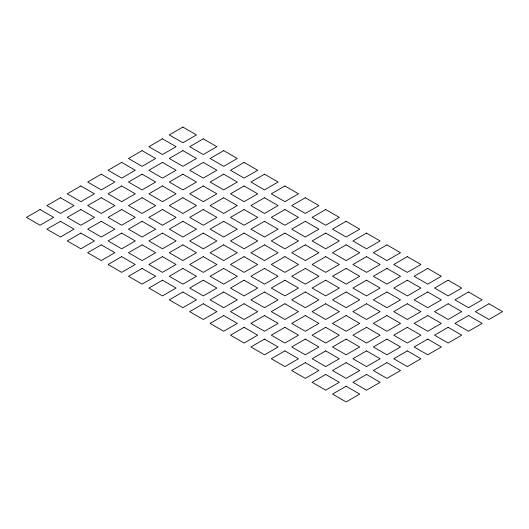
<?xml version="1.0" encoding="UTF-8"?>
<svg xmlns="http://www.w3.org/2000/svg" width="529" height="529" viewBox="0 0 529 529"><rect width="100%" height="100%" fill="white"/><g stroke="black" fill="none" stroke-linecap="round" stroke-linejoin="round"><path stroke-width="0.79" d="M40.052 209.524L26.45 217.379L40.052 225.235L53.654 217.379L40.052 209.524M60.458 197.747L46.856 205.596L60.458 213.452L74.06 205.596L60.458 197.747M80.864 185.963L67.256 193.819L80.864 201.675L94.466 193.819L80.864 185.963M101.264 174.186L87.662 182.036L101.264 189.891L114.866 182.036L101.264 174.186M121.67 162.403L108.068 170.259L121.67 178.114L135.272 170.259L121.67 162.403M142.076 150.626L128.474 158.475L142.076 166.331L155.678 158.475L142.076 150.626M162.476 138.843L148.874 146.698L162.476 154.547L176.084 146.698L162.476 138.843M182.882 127.066L169.28 134.915L182.882 142.77L196.484 134.915L182.882 127.066M60.458 221.307L46.856 229.156L60.458 237.012L74.06 229.156L60.458 221.307M80.864 209.524L67.256 217.379L80.864 225.235L94.466 217.379L80.864 209.524M101.264 197.747L87.662 205.596L101.264 213.452L114.866 205.596L101.264 197.747M121.67 185.963L108.068 193.819L121.67 201.675L135.272 193.819L121.67 185.963M142.076 174.186L128.474 182.036L142.076 189.891L155.678 182.036L142.076 174.186M162.476 162.403L148.874 170.259L162.476 178.114L176.084 170.259L162.476 162.403M182.882 150.626L169.28 158.475L182.882 166.331L196.484 158.475L182.882 150.626M203.288 138.843L189.686 146.698L203.288 154.547L216.89 146.698L203.288 138.843M80.864 233.084L67.256 240.94L80.864 248.795L94.466 240.94L80.864 233.084M101.264 221.307L87.662 229.156L101.264 237.012L114.866 229.156L101.264 221.307M121.67 209.524L108.068 217.379L121.67 225.235L135.272 217.379L121.67 209.524M142.076 197.747L128.474 205.596L142.076 213.452L155.678 205.596L142.076 197.747M162.476 185.963L148.874 193.819L162.476 201.675L176.084 193.819L162.476 185.963M182.882 174.186L169.28 182.036L182.882 189.891L196.484 182.036L182.882 174.186M203.288 162.403L189.686 170.259L203.288 178.114L216.89 170.259L203.288 162.403M223.694 150.626L210.086 158.475L223.694 166.331L237.296 158.475L223.694 150.626M101.264 244.867L87.662 252.717L101.264 260.572L114.866 252.717L101.264 244.867M121.67 233.084L108.068 240.94L121.67 248.795L135.272 240.94L121.67 233.084M142.076 221.307L128.474 229.156L142.076 237.012L155.678 229.156L142.076 221.307M162.476 209.524L148.874 217.379L162.476 225.235L176.084 217.379L162.476 209.524M182.882 197.747L169.28 205.596L182.882 213.452L196.484 205.596L182.882 197.747M203.288 185.963L189.686 193.819L203.288 201.675L216.89 193.819L203.288 185.963M223.694 174.186L210.086 182.036L223.694 189.891L237.296 182.036L223.694 174.186M244.094 162.403L230.492 170.259L244.094 178.114L257.696 170.259L244.094 162.403M121.67 256.644L108.068 264.5L121.67 272.356L135.272 264.5L121.67 256.644M142.076 244.867L128.474 252.717L142.076 260.572L155.678 252.717L142.076 244.867M162.476 233.084L148.874 240.94L162.476 248.795L176.084 240.94L162.476 233.084M182.882 221.307L169.28 229.156L182.882 237.012L196.484 229.156L182.882 221.307M203.288 209.524L189.686 217.379L203.288 225.235L216.89 217.379L203.288 209.524M223.694 197.747L210.086 205.596L223.694 213.452L237.296 205.596L223.694 197.747M244.094 185.963L230.492 193.819L244.094 201.675L257.696 193.819L244.094 185.963M264.5 174.186L250.898 182.036L264.5 189.891L278.102 182.036L264.5 174.186M142.076 268.428L128.474 276.283L142.076 284.133L155.678 276.283L142.076 268.428M162.476 256.644L148.874 264.5L162.476 272.356L176.084 264.5L162.476 256.644M182.882 244.867L169.28 252.717L182.882 260.572L196.484 252.717L182.882 244.867M203.288 233.084L189.686 240.94L203.288 248.795L216.89 240.94L203.288 233.084M223.694 221.307L210.086 229.156L223.694 237.012L237.296 229.156L223.694 221.307M244.094 209.524L230.492 217.379L244.094 225.235L257.696 217.379L244.094 209.524M264.5 197.747L250.898 205.596L264.5 213.452L278.102 205.596L264.5 197.747M284.906 185.963L271.304 193.819L284.906 201.675L298.508 193.819L284.906 185.963M162.476 280.205L148.874 288.06L162.476 295.916L176.084 288.06L162.476 280.205M182.882 268.428L169.28 276.283L182.882 284.133L196.484 276.283L182.882 268.428M203.288 256.644L189.686 264.5L203.288 272.356L216.89 264.5L203.288 256.644M223.694 244.867L210.086 252.717L223.694 260.572L237.296 252.717L223.694 244.867M244.094 233.084L230.492 240.94L244.094 248.795L257.696 240.94L244.094 233.084M264.5 221.307L250.898 229.156L264.5 237.012L278.102 229.156L264.5 221.307M284.906 209.524L271.304 217.379L284.906 225.235L298.508 217.379L284.906 209.524M305.306 197.747L291.704 205.596L305.306 213.452L318.914 205.596L305.306 197.747M182.882 291.988L169.28 299.844L182.882 307.693L196.484 299.844L182.882 291.988M203.288 280.205L189.686 288.06L203.288 295.916L216.89 288.06L203.288 280.205M223.694 268.428L210.086 276.283L223.694 284.133L237.296 276.283L223.694 268.428M244.094 256.644L230.492 264.5L244.094 272.356L257.696 264.5L244.094 256.644M264.5 244.867L250.898 252.717L264.5 260.572L278.102 252.717L264.5 244.867M284.906 233.084L271.304 240.94L284.906 248.795L298.508 240.94L284.906 233.084M305.306 221.307L291.704 229.156L305.306 237.012L318.914 229.156L305.306 221.307M325.712 209.524L312.11 217.379L325.712 225.235L339.314 217.379L325.712 209.524M203.288 303.765L189.686 311.621L203.288 319.476L216.89 311.621L203.288 303.765M223.694 291.988L210.086 299.844L223.694 307.693L237.296 299.844L223.694 291.988M244.094 280.205L230.492 288.06L244.094 295.916L257.696 288.06L244.094 280.205M264.5 268.428L250.898 276.283L264.5 284.133L278.102 276.283L264.5 268.428M284.906 256.644L271.304 264.5L284.906 272.356L298.508 264.5L284.906 256.644M305.306 244.867L291.704 252.717L305.306 260.572L318.914 252.717L305.306 244.867M325.712 233.084L312.11 240.94L325.712 248.795L339.314 240.94L325.712 233.084M346.118 221.307L332.516 229.156L346.118 237.012L359.72 229.156L346.118 221.307M223.694 315.548L210.086 323.404L223.694 331.253L237.296 323.404L223.694 315.548M244.094 303.765L230.492 311.621L244.094 319.476L257.696 311.621L244.094 303.765M264.5 291.988L250.898 299.844L264.5 307.693L278.102 299.844L264.5 291.988M284.906 280.205L271.304 288.06L284.906 295.916L298.508 288.06L284.906 280.205M305.306 268.428L291.704 276.283L305.306 284.133L318.914 276.283L305.306 268.428M325.712 256.644L312.11 264.5L325.712 272.356L339.314 264.5L325.712 256.644M346.118 244.867L332.516 252.717L346.118 260.572L359.72 252.717L346.118 244.867M366.524 233.084L352.916 240.94L366.524 248.795L380.126 240.94L366.524 233.084M244.094 327.325L230.492 335.181L244.094 343.037L257.696 335.181L244.094 327.325M264.5 315.548L250.898 323.404L264.5 331.253L278.102 323.404L264.5 315.548M284.906 303.765L271.304 311.621L284.906 319.476L298.508 311.621L284.906 303.765M305.306 291.988L291.704 299.844L305.306 307.693L318.914 299.844L305.306 291.988M325.712 280.205L312.11 288.06L325.712 295.916L339.314 288.06L325.712 280.205M346.118 268.428L332.516 276.283L346.118 284.133L359.72 276.283L346.118 268.428M366.524 256.644L352.916 264.5L366.524 272.356L380.126 264.5L366.524 256.644M386.924 244.867L373.322 252.717L386.924 260.572L400.526 252.717L386.924 244.867M264.5 339.109L250.898 346.964L264.5 354.814L278.102 346.964L264.5 339.109M284.906 327.325L271.304 335.181L284.906 343.037L298.508 335.181L284.906 327.325M305.306 315.548L291.704 323.404L305.306 331.253L318.914 323.404L305.306 315.548M325.712 303.765L312.11 311.621L325.712 319.476L339.314 311.621L325.712 303.765M346.118 291.988L332.516 299.844L346.118 307.693L359.72 299.844L346.118 291.988M366.524 280.205L352.916 288.06L366.524 295.916L380.126 288.06L366.524 280.205M386.924 268.428L373.322 276.283L386.924 284.133L400.526 276.283L386.924 268.428M407.33 256.644L393.728 264.5L407.33 272.356L420.932 264.5L407.33 256.644M284.906 350.886L271.304 358.741L284.906 366.597L298.508 358.741L284.906 350.886M305.306 339.109L291.704 346.964L305.306 354.814L318.914 346.964L305.306 339.109M325.712 327.325L312.11 335.181L325.712 343.037L339.314 335.181L325.712 327.325M346.118 315.548L332.516 323.404L346.118 331.253L359.72 323.404L346.118 315.548M366.524 303.765L352.916 311.621L366.524 319.476L380.126 311.621L366.524 303.765M386.924 291.988L373.322 299.844L386.924 307.693L400.526 299.844L386.924 291.988M407.33 280.205L393.728 288.06L407.33 295.916L420.932 288.06L407.33 280.205M427.736 268.428L414.134 276.283L427.736 284.133L441.338 276.283L427.736 268.428M305.306 362.669L291.704 370.525L305.306 378.374L318.914 370.525L305.306 362.669M325.712 350.886L312.11 358.741L325.712 366.597L339.314 358.741L325.712 350.886M346.118 339.109L332.516 346.964L346.118 354.814L359.72 346.964L346.118 339.109M366.524 327.325L352.916 335.181L366.524 343.037L380.126 335.181L366.524 327.325M386.924 315.548L373.322 323.404L386.924 331.253L400.526 323.404L386.924 315.548M407.33 303.765L393.728 311.621L407.33 319.476L420.932 311.621L407.33 303.765M427.736 291.988L414.134 299.844L427.736 307.693L441.338 299.844L427.736 291.988M448.136 280.205L434.534 288.06L448.136 295.916L461.744 288.06L448.136 280.205M325.712 374.453L312.11 382.302L325.712 390.157L339.314 382.302L325.712 374.453M346.118 362.669L332.516 370.525L346.118 378.374L359.72 370.525L346.118 362.669M366.524 350.886L352.916 358.741L366.524 366.597L380.126 358.741L366.524 350.886M386.924 339.109L373.322 346.964L386.924 354.814L400.526 346.964L386.924 339.109M407.33 327.325L393.728 335.181L407.33 343.037L420.932 335.181L407.33 327.325M427.736 315.548L414.134 323.404L427.736 331.253L441.338 323.404L427.736 315.548M448.136 303.765L434.534 311.621L448.136 319.476L461.744 311.621L448.136 303.765M468.542 291.988L454.94 299.844L468.542 307.693L482.144 299.844L468.542 291.988M346.118 386.23L332.516 394.085L346.118 401.934L359.72 394.085L346.118 386.23M366.524 374.453L352.916 382.302L366.524 390.157L380.126 382.302L366.524 374.453M386.924 362.669L373.322 370.525L386.924 378.374L400.526 370.525L386.924 362.669M407.33 350.886L393.728 358.741L407.33 366.597L420.932 358.741L407.33 350.886M427.736 339.109L414.134 346.964L427.736 354.814L441.338 346.964L427.736 339.109M448.136 327.325L434.534 335.181L448.136 343.037L461.744 335.181L448.136 327.325M468.542 315.548L454.94 323.404L468.542 331.253L482.144 323.404L468.542 315.548M488.948 303.765L475.346 311.621L488.948 319.476L502.55 311.621L488.948 303.765"/></g></svg>
